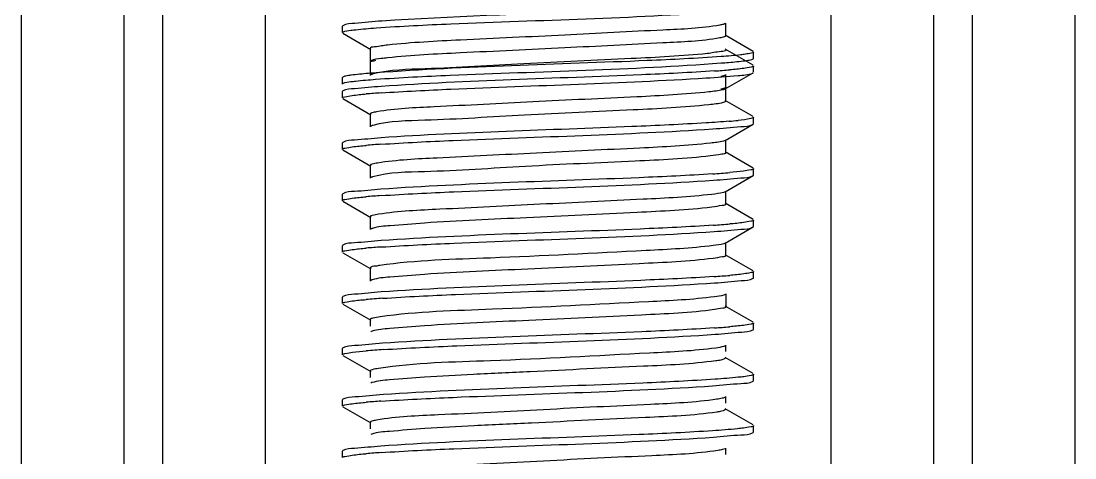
# Model space of a CAD drawing. Extents: x 27938 to 650306, y -92720 to 1524912.
# Drawn here: x 294381.2 to 294869.4, y 844497.3 to 844699.8 of the extents above; entities that cross this region are included whole.
import ezdxf

# ---------------------------------------------------------------- set-up
doc = ezdxf.new("R2010")
doc.units = 0
doc.header["$LTSCALE"] = 1000
doc.header["$MEASUREMENT"] = 0

msp = doc.modelspace()

# ---------------------------------------------------------------- linework, layer by layer
at = {"linetype": 'Continuous'}
for p, q in [((294381.22, 847691.77), (294381.22, 842950.74)), ((294428.85, 847691.77), (294428.85, 842950.74)), ((294446.71, 847691.77), (294446.71, 842950.74)), ((294494.33, 847691.77), (294494.33, 842950.74)), ((294756.27, 847691.77), (294756.27, 842950.74)), ((294803.9, 847691.77), (294803.9, 842950.74)), ((294821.76, 847691.77), (294821.76, 842950.74)), ((294869.39, 847691.77), (294869.39, 842950.74)), ((294530.28, 844697.63), (294530.05, 844697.37)), ((294530.05, 844694.4), (294530.05, 844697.37)), ((294530.05, 844694.4), (294530.05, 844697.37)), ((294707.67, 844692.91), (294707.67, 844698.86)), ((294530.28, 844694.14), (294543.2, 844686.65)), ((294720.33, 844685.73), (294707.41, 844693.21)), ((294542.94, 844686.96), (294542.94, 844681)), ((294720.33, 844679.27), (294707.41, 844686.75)), ((294720.33, 844682.23), (294720.56, 844682.49)), ((294720.56, 844682.49), (294720.56, 844685.47)), ((294720.56, 844682.49), (294720.56, 844685.47)), ((294542.94, 844680.5), (294542.94, 844674.55)), ((294720.56, 844676.03), (294720.56, 844679.01)), ((294720.56, 844676.03), (294720.56, 844679.01)), ((294530.28, 844673.82), (294530.05, 844673.56)), ((294530.05, 844670.58), (294530.05, 844673.56)), ((294530.05, 844670.58), (294530.05, 844673.56)), ((294707.41, 844668.29), (294720.33, 844675.77)), ((294707.67, 844669.1), (294707.67, 844675.05)), ((294720.17, 844675.69), (294720.33, 844675.77)), ((294707.41, 844668.29), (294707.33, 844668.25)), ((294707.67, 844662.64), (294707.67, 844668.59)), ((294530.28, 844667.37), (294530.05, 844667.1)), ((294530.05, 844664.13), (294530.05, 844667.1)), ((294530.05, 844664.13), (294530.05, 844667.1)), ((294530.28, 844663.87), (294543.2, 844656.38)), ((294707.67, 844662.64), (294707.33, 844662.3)), ((294720.33, 844655.46), (294707.41, 844662.94)), ((294542.94, 844656.69), (294542.94, 844650.73)), ((294720.56, 844652.22), (294720.56, 844655.2)), ((294720.56, 844652.22), (294720.56, 844655.2)), ((294707.41, 844644.48), (294720.33, 844651.96)), ((294720.33, 844651.96), (294720.56, 844652.22)), ((294530.28, 844643.55), (294530.05, 844643.29)), ((294530.05, 844640.32), (294530.05, 844643.29)), ((294530.05, 844640.32), (294530.05, 844643.29)), ((294707.67, 844638.83), (294707.67, 844644.78)), ((294530.28, 844640.05), (294543.2, 844632.57)), ((294720.33, 844631.65), (294707.41, 844639.13)), ((294542.94, 844632.87), (294542.94, 844626.92)), ((294720.33, 844628.15), (294720.56, 844628.41)), ((294720.56, 844628.41), (294720.56, 844631.39)), ((294720.56, 844628.41), (294720.56, 844631.39)), ((294707.41, 844620.67), (294720.33, 844628.15)), ((294530.28, 844619.74), (294530.05, 844619.48)), ((294530.05, 844616.5), (294530.05, 844619.48)), ((294530.05, 844616.5), (294530.05, 844619.48)), ((294707.67, 844615.01), (294707.67, 844620.97)), ((294530.28, 844616.24), (294543.2, 844608.76)), ((294720.33, 844607.83), (294707.41, 844615.32)), ((294542.94, 844609.06), (294542.94, 844603.11)), ((294707.41, 844596.85), (294720.33, 844604.34)), ((294720.33, 844604.34), (294720.56, 844604.6)), ((294720.56, 844604.6), (294720.56, 844607.57)), ((294720.56, 844604.6), (294720.56, 844607.57)), ((294530.28, 844595.93), (294530.05, 844595.67)), ((294530.05, 844592.69), (294530.05, 844595.67)), ((294530.05, 844592.69), (294530.05, 844595.67)), ((294707.67, 844591.2), (294707.67, 844597.15)), ((294530.28, 844592.43), (294543.2, 844584.95)), ((294720.33, 844584.02), (294707.41, 844591.5)), ((294542.94, 844585.25), (294542.94, 844579.29)), ((294720.33, 844580.52), (294720.56, 844580.78)), ((294720.56, 844580.78), (294720.56, 844583.76)), ((294720.56, 844580.78), (294720.56, 844583.76)), ((294530.28, 844572.11), (294530.05, 844571.85)), ((294530.05, 844568.88), (294530.05, 844571.85)), ((294530.05, 844568.88), (294530.05, 844571.85)), ((294707.66, 844573.3), (294707.66, 844567.35)), ((294530.28, 844568.62), (294543.2, 844561.13)), ((294720.33, 844560.21), (294707.41, 844567.69)), ((294542.94, 844561.44), (294542.94, 844558.44)), ((294543.33, 844555.85), (294543.2, 844555.78)), ((294543.79, 844556.02), (294543.33, 844555.85)), ((294720.33, 844556.71), (294720.56, 844556.97)), ((294720.56, 844556.97), (294720.56, 844559.95)), ((294720.56, 844556.97), (294720.56, 844559.95)), ((294530.28, 844548.3), (294530.05, 844548.04)), ((294530.05, 844545.06), (294530.05, 844548.04)), ((294530.05, 844545.06), (294530.05, 844548.04)), ((294707.67, 844546.56), (294707.67, 844549.53)), ((294530.28, 844544.8), (294543.2, 844537.32)), ((294720.33, 844536.39), (294707.41, 844543.88)), ((294542.94, 844537.62), (294542.94, 844534.65)), ((294720.56, 844533.16), (294720.56, 844536.13)), ((294720.56, 844533.16), (294720.56, 844536.13)), ((294543.31, 844532.03), (294543.2, 844531.97)), ((294543.72, 844532.19), (294543.31, 844532.03)), ((294720.33, 844532.9), (294720.56, 844533.16)), ((294530.28, 844524.49), (294530.05, 844524.23)), ((294530.05, 844521.25), (294530.05, 844524.23)), ((294530.05, 844521.25), (294530.05, 844524.23)), ((294530.28, 844520.99), (294543.2, 844513.51)), ((294707.67, 844522.75), (294707.67, 844525.72)), ((294720.33, 844512.58), (294707.41, 844520.06)), ((294542.94, 844513.81), (294542.94, 844510.83)), ((294720.56, 844509.34), (294720.56, 844512.32)), ((294720.56, 844509.34), (294720.56, 844512.32)), ((294543.67, 844508.36), (294543.2, 844508.16)), ((294720.33, 844509.08), (294720.56, 844509.34)), ((294707.67, 844498.94), (294707.67, 844501.9)), ((294530.28, 844500.68), (294530.05, 844500.41)), ((294530.05, 844497.44), (294530.05, 844500.41)), ((294530.05, 844497.44), (294530.05, 844500.41))]:
    msp.add_line(p, q, dxfattribs=at)
for centre, radius, start, end in [((294675.07, 845086.98), 411.26, 273.8184, 274.8056), ((294575.26, 844259.74), 407.66, 93.8401, 94.808), ((294692.14, 844859.34), 206.72, 274.7435, 275.8811), ((294575.24, 844236.09), 407.5, 93.846, 94.8037), ((294673.93, 845053.62), 425.57, 273.7257, 274.8047), ((294575.37, 844210.61), 409.18, 93.8348, 94.8035), ((294674.37, 845024.27), 420.01, 273.7603, 274.8059), ((294575.44, 844185.91), 410.06, 93.8289, 94.8034), ((294674.76, 844995.53), 415.07, 273.7925, 274.8061), ((294576.15, 844153.31), 418.88, 93.7677, 94.8057), ((294674.68, 844967.9), 411.26, 273.8662, 274.8539), ((294576.7, 844122.52), 425.88, 93.7244, 94.8042), ((294575.24, 844117.09), 407.44, 93.8464, 94.8037), ((294575.37, 844091.59), 409.13, 93.8351, 94.8035)]:
    msp.add_arc(centre, radius, start, end, dxfattribs=at)
for points, knots in [([(294545.65, 844696.6), (294557.18, 844697.43), (294610.48, 844700.03), (294663.87, 844701.07), (294705.55, 844704.15)], [0, 0, 0, 0, 0.21664, 1, 1, 1, 1]), ([(294678.75, 844705.58), (294667.6, 844705.05), (294624.13, 844703.17), (294580.62, 844701.94), (294548.35, 844699.76)], [0, 0, 0, 0, 0.256445, 1, 1, 1, 1]), ([(294548.35, 844699.76), (294544.16, 844699.48), (294538.3, 844698.67), (294531.91, 844698.57), (294530.28, 844697.63)], [0, 0, 0, 0, 0.690599, 1, 1, 1, 1]), ([(294704.92, 844697.88), (294696.23, 844696.32), (294672.13, 844695.38), (294632.12, 844693.13), (294589.59, 844691.23), (294562.23, 844689.84), (294551.03, 844688.65)], [0, 0, 0, 0, 0.17175, 0.467319, 0.780864, 1, 1, 1, 1]), ([(294707.4, 844698.56), (294707.12, 844698.4), (294706.28, 844698.15), (294705.44, 844697.97), (294704.92, 844697.88)], [0, 0, 0, 0, 0.378304, 1, 1, 1, 1]), ([(294530.05, 844694.4), (294530.05, 844694.52), (294531.48, 844695.41), (294532.78, 844695.32), (294534.05, 844695.5)], [0, 0, 0, 0, 0.088697, 1, 1, 1, 1]), ([(294534.05, 844695.5), (294534.79, 844695.6), (294538.64, 844696.07), (294542.52, 844696.37), (294545.65, 844696.6)], [0, 0, 0, 0, 0.191577, 1, 1, 1, 1]), ([(294704.92, 844691.93), (294696.23, 844690.37), (294672.13, 844689.42), (294632.12, 844687.17), (294589.59, 844685.28), (294562.23, 844683.89), (294551.03, 844682.7)], [0, 0, 0, 0, 0.17175, 0.467319, 0.780864, 1, 1, 1, 1]), ([(294707.66, 844692.91), (294707.66, 844692.63), (294706.39, 844692.23), (294705.61, 844692.05), (294704.92, 844691.93)], [0, 0, 0, 0, 0.286254, 1, 1, 1, 1]), ([(294551.03, 844688.65), (294549.01, 844688.43), (294547.09, 844687.84), (294542.94, 844687.69), (294542.94, 844686.96)], [0, 0, 0, 0, 0.733425, 1, 1, 1, 1]), ([(294551.03, 844682.7), (294550.05, 844682.59), (294547.45, 844682.21), (294544.64, 844682.14), (294543.2, 844681.3)], [0, 0, 0, 0, 0.373138, 1, 1, 1, 1]), ([(294699.16, 844684.71), (294687.44, 844683.5), (294659.05, 844682.05), (294615.41, 844680.27), (294575.72, 844677.58), (294552.17, 844677.22), (294544.34, 844675.24)], [0, 0, 0, 0, 0.227857, 0.549507, 0.843778, 1, 1, 1, 1]), ([(294705.55, 844683.31), (294694.15, 844682.47), (294640.84, 844679.87), (294587.46, 844678.79), (294545.65, 844675.76)], [0, 0, 0, 0, 0.214363, 1, 1, 1, 1]), ([(294707.66, 844686.45), (294707.67, 844685.68), (294703.3, 844685.57), (294701.29, 844684.94), (294699.16, 844684.71)], [0, 0, 0, 0, 0.266085, 1, 1, 1, 1]), ([(294716.73, 844684.39), (294716.02, 844684.29), (294712.31, 844683.83), (294708.57, 844683.53), (294705.55, 844683.31)], [0, 0, 0, 0, 0.191294, 1, 1, 1, 1]), ([(294716.71, 844681.41), (294717.5, 844681.52), (294718.71, 844681.73), (294719.95, 844682.01), (294720.33, 844682.23)], [0, 0, 0, 0, 0.642865, 1, 1, 1, 1]), ([(294720.56, 844685.47), (294720.56, 844685.1), (294718.68, 844684.78), (294717.69, 844684.53), (294716.73, 844684.39)], [0, 0, 0, 0, 0.274675, 1, 1, 1, 1]), ([(294545.45, 844681.44), (294544.82, 844681.32), (294544.1, 844681.15), (294542.95, 844680.76), (294542.94, 844680.5)], [0, 0, 0, 0, 0.711183, 1, 1, 1, 1]), ([(294545.45, 844672.77), (294556.95, 844673.61), (294610.3, 844676.21), (294663.73, 844677.25), (294705.49, 844680.33)], [0, 0, 0, 0, 0.216028, 1, 1, 1, 1]), ([(294705.49, 844680.33), (294706.64, 844680.41), (294710.39, 844680.71), (294714.14, 844681.05), (294716.71, 844681.41)], [0, 0, 0, 0, 0.307523, 1, 1, 1, 1]), ([(294720.56, 844679.01), (294720.56, 844678.58), (294718.28, 844678.29), (294717.13, 844677.98), (294715.98, 844677.83)], [0, 0, 0, 0, 0.271575, 1, 1, 1, 1]), ([(294534.05, 844674.66), (294533.23, 844674.55), (294531.97, 844674.33), (294530.68, 844674.05), (294530.28, 844673.82)], [0, 0, 0, 0, 0.644494, 1, 1, 1, 1]), ([(294534, 844671.68), (294534.73, 844671.78), (294538.53, 844672.24), (294542.36, 844672.54), (294545.45, 844672.77)], [0, 0, 0, 0, 0.191564, 1, 1, 1, 1]), ([(294545.65, 844675.76), (294544.46, 844675.67), (294540.59, 844675.37), (294536.71, 844675.03), (294534.05, 844674.66)], [0, 0, 0, 0, 0.307193, 1, 1, 1, 1]), ([(294544.34, 844675.24), (294544.11, 844675.19), (294543.72, 844675.08), (294543.35, 844674.93), (294543.21, 844674.85)], [0, 0, 0, 0, 0.587412, 1, 1, 1, 1]), ([(294547.96, 844666.49), (294558.75, 844667.23), (294608.94, 844669.65), (294659.17, 844670.96), (294698.53, 844673.4)], [0, 0, 0, 0, 0.215245, 1, 1, 1, 1]), ([(294702.46, 844676.64), (294691.17, 844675.87), (294639.71, 844673.39), (294588.18, 844672.2), (294548.06, 844669.47)], [0, 0, 0, 0, 0.219473, 1, 1, 1, 1]), ([(294698.53, 844673.4), (294703.47, 844673.71), (294710.57, 844674.52), (294718.05, 844674.76), (294720.17, 844675.69)], [0, 0, 0, 0, 0.681451, 1, 1, 1, 1]), ([(294707.4, 844674.75), (294707.16, 844674.61), (294706.46, 844674.39), (294705.76, 844674.23), (294705.33, 844674.14)], [0, 0, 0, 0, 0.385895, 1, 1, 1, 1]), ([(294530.05, 844670.58), (294530.05, 844670.71), (294531.46, 844671.59), (294532.75, 844671.5), (294534, 844671.68)], [0, 0, 0, 0, 0.088945, 1, 1, 1, 1]), ([(294548.06, 844669.47), (294543.95, 844669.19), (294538.18, 844668.39), (294531.89, 844668.29), (294530.28, 844667.37)], [0, 0, 0, 0, 0.690338, 1, 1, 1, 1]), ([(294707.33, 844668.25), (294707.03, 844668.1), (294704.58, 844667.41), (294702.06, 844667.17), (294699.88, 844666.93)], [0, 0, 0, 0, 0.133347, 1, 1, 1, 1]), ([(294707.66, 844669.1), (294707.66, 844668.85), (294706.6, 844668.46), (294705.92, 844668.31), (294705.33, 844668.19)], [0, 0, 0, 0, 0.290879, 1, 1, 1, 1]), ([(294530.05, 844664.13), (294530.05, 844664.55), (294532.28, 844664.84), (294533.41, 844665.15), (294534.53, 844665.29)], [0, 0, 0, 0, 0.271891, 1, 1, 1, 1]), ([(294699.88, 844666.93), (294688.78, 844665.73), (294661.56, 844664.35), (294619.1, 844662.44), (294578.94, 844660.22), (294554.69, 844659.23), (294545.87, 844657.7)], [0, 0, 0, 0, 0.216982, 0.529712, 0.826099, 1, 1, 1, 1]), ([(294545.87, 844657.7), (294545.13, 844657.57), (294544.32, 844657.38), (294542.95, 844656.98), (294542.94, 844656.69)], [0, 0, 0, 0, 0.715447, 1, 1, 1, 1]), ([(294699.88, 844660.98), (294688.22, 844659.71), (294659.71, 844658.28), (294615.76, 844656.5), (294575.76, 844653.68), (294551.98, 844653.47), (294544.18, 844651.39)], [0, 0, 0, 0, 0.225438, 0.548607, 0.844824, 1, 1, 1, 1]), ([(294707.33, 844662.3), (294707.03, 844662.14), (294704.58, 844661.46), (294702.06, 844661.21), (294699.88, 844660.98)], [0, 0, 0, 0, 0.133347, 1, 1, 1, 1]), ([(294720.17, 844654.86), (294719.87, 844654.73), (294717.62, 844654.14), (294715.31, 844653.92), (294713.32, 844653.71)], [0, 0, 0, 0, 0.138302, 1, 1, 1, 1]), ([(294720.56, 844655.2), (294720.56, 844655.13), (294720.43, 844654.97), (294720.27, 844654.9), (294720.17, 844654.86)], [0, 0, 0, 0, 0.368034, 1, 1, 1, 1]), ([(294544.18, 844651.39), (294543.99, 844651.34), (294543.65, 844651.24), (294543.33, 844651.11), (294543.21, 844651.03)], [0, 0, 0, 0, 0.580842, 1, 1, 1, 1]), ([(294547.91, 844642.67), (294559.06, 844643.43), (294610.28, 844645.91), (294661.57, 844647.13), (294701.59, 844649.79)], [0, 0, 0, 0, 0.217913, 1, 1, 1, 1]), ([(294698.53, 844652.57), (294687.1, 844651.86), (294636.91, 844649.49), (294586.66, 844648.29), (294547.96, 844645.65)], [0, 0, 0, 0, 0.227972, 1, 1, 1, 1]), ([(294701.59, 844649.79), (294705.93, 844650.08), (294712.01, 844650.92), (294718.64, 844650.99), (294720.33, 844651.96)], [0, 0, 0, 0, 0.691294, 1, 1, 1, 1]), ([(294547.96, 844645.65), (294543.87, 844645.37), (294538.13, 844644.58), (294531.88, 844644.47), (294530.28, 844643.55)], [0, 0, 0, 0, 0.69026, 1, 1, 1, 1]), ([(294700.57, 844643.19), (294689.72, 844641.97), (294662.81, 844640.61), (294620.56, 844638.67), (294580.06, 844636.5), (294555.43, 844635.44), (294546.33, 844633.96)], [0, 0, 0, 0, 0.211892, 0.522694, 0.821014, 1, 1, 1, 1]), ([(294707.41, 844644.48), (294707.14, 844644.33), (294704.89, 844643.65), (294702.58, 844643.42), (294700.57, 844643.19)], [0, 0, 0, 0, 0.130217, 1, 1, 1, 1]), ([(294530.05, 844640.32), (294530.05, 844640.75), (294532.32, 844641.03), (294533.47, 844641.34), (294534.62, 844641.49)], [0, 0, 0, 0, 0.271632, 1, 1, 1, 1]), ([(294707.67, 844638.83), (294707.67, 844638.17), (294704.06, 844637.95), (294702.34, 844637.44), (294700.57, 844637.24)], [0, 0, 0, 0, 0.26802, 1, 1, 1, 1]), ([(294546.33, 844633.96), (294545.48, 844633.83), (294544.56, 844633.61), (294542.95, 844633.21), (294542.94, 844632.87)], [0, 0, 0, 0, 0.718986, 1, 1, 1, 1]), ([(294700.57, 844637.24), (294688.99, 844635.93), (294660.4, 844634.51), (294616.17, 844632.73), (294575.85, 844629.79), (294551.82, 844629.73), (294544.05, 844627.54)], [0, 0, 0, 0, 0.222801, 0.547327, 0.845545, 1, 1, 1, 1]), ([(294701.59, 844628.95), (294690.25, 844628.2), (294639.02, 844625.75), (294587.73, 844624.56), (294547.91, 844621.84)], [0, 0, 0, 0, 0.221636, 1, 1, 1, 1]), ([(294720.56, 844631.39), (294720.56, 844630.94), (294718.19, 844630.66), (294717, 844630.34), (294715.81, 844630.18)], [0, 0, 0, 0, 0.270977, 1, 1, 1, 1]), ([(294544.05, 844627.54), (294543.88, 844627.5), (294543.6, 844627.41), (294543.32, 844627.29), (294543.21, 844627.22)], [0, 0, 0, 0, 0.574878, 1, 1, 1, 1]), ([(294548.01, 844618.87), (294559.2, 844619.63), (294610.51, 844622.1), (294661.87, 844623.32), (294701.92, 844626)], [0, 0, 0, 0, 0.218477, 1, 1, 1, 1]), ([(294701.92, 844626), (294706.18, 844626.28), (294712.15, 844627.11), (294718.67, 844627.2), (294720.33, 844628.15)], [0, 0, 0, 0, 0.690984, 1, 1, 1, 1]), ([(294547.91, 844621.84), (294543.83, 844621.56), (294538.11, 844620.77), (294531.87, 844620.65), (294530.28, 844619.74)], [0, 0, 0, 0, 0.690175, 1, 1, 1, 1]), ([(294701.22, 844619.46), (294690.63, 844618.2), (294664.05, 844616.88), (294622.02, 844614.9), (294581.21, 844612.78), (294556.2, 844611.65), (294546.81, 844610.23)], [0, 0, 0, 0, 0.206815, 0.515694, 0.81594, 1, 1, 1, 1]), ([(294707.41, 844620.67), (294707.16, 844620.53), (294705.13, 844619.89), (294703.04, 844619.67), (294701.22, 844619.46)], [0, 0, 0, 0, 0.13294, 1, 1, 1, 1]), ([(294530.05, 844616.5), (294530.05, 844616.94), (294532.34, 844617.22), (294533.49, 844617.53), (294534.64, 844617.68)], [0, 0, 0, 0, 0.271543, 1, 1, 1, 1]), ([(294707.67, 844615.01), (294707.67, 844614.42), (294704.41, 844614.15), (294702.84, 844613.7), (294701.22, 844613.51)], [0, 0, 0, 0, 0.269268, 1, 1, 1, 1]), ([(294546.81, 844610.23), (294545.84, 844610.08), (294544.81, 844609.83), (294542.95, 844609.44), (294542.94, 844609.06)], [0, 0, 0, 0, 0.721952, 1, 1, 1, 1]), ([(294701.22, 844613.51), (294689.75, 844612.14), (294661.07, 844610.82), (294616.72, 844608.57), (294578.49, 844607.06), (294554.77, 844605.11), (294546.62, 844604.49), (294543.95, 844603.7)], [0, 0, 0, 0, 0.21995, 0.54567, 0.845919, 0.946858, 1, 1, 1, 1]), ([(294701.92, 844605.16), (294690.6, 844604.4), (294639.3, 844601.94), (294587.94, 844600.75), (294548.01, 844598.03)], [0, 0, 0, 0, 0.220782, 1, 1, 1, 1]), ([(294702.22, 844602.2), (294706.41, 844602.49), (294712.29, 844603.3), (294718.7, 844603.4), (294720.33, 844604.34)], [0, 0, 0, 0, 0.690688, 1, 1, 1, 1]), ([(294720.56, 844607.57), (294720.56, 844607.13), (294718.23, 844606.85), (294717.06, 844606.53), (294715.89, 844606.38)], [0, 0, 0, 0, 0.271239, 1, 1, 1, 1]), ([(294543.95, 844603.7), (294543.8, 844603.66), (294543.55, 844603.57), (294543.3, 844603.47), (294543.21, 844603.41)], [0, 0, 0, 0, 0.569475, 1, 1, 1, 1]), ([(294548.06, 844595.06), (294559.3, 844595.82), (294610.68, 844598.3), (294662.13, 844599.5), (294702.22, 844602.2)], [0, 0, 0, 0, 0.2189, 1, 1, 1, 1]), ([(294548.01, 844598.03), (294543.9, 844597.75), (294538.15, 844596.96), (294531.88, 844596.85), (294530.28, 844595.93)], [0, 0, 0, 0, 0.69028, 1, 1, 1, 1]), ([(294701.85, 844595.72), (294691.52, 844594.43), (294657.06, 844592.79), (294605.61, 844589.88), (294564.3, 844588.92), (294547.33, 844586.49)], [0, 0, 0, 0, 0.201754, 0.667715, 1, 1, 1, 1]), ([(294707.41, 844596.85), (294707.18, 844596.72), (294705.36, 844596.13), (294703.47, 844595.92), (294701.85, 844595.72)], [0, 0, 0, 0, 0.135878, 1, 1, 1, 1]), ([(294530.05, 844592.69), (294530.05, 844593.12), (294532.34, 844593.41), (294533.5, 844593.72), (294534.66, 844593.87)], [0, 0, 0, 0, 0.271496, 1, 1, 1, 1]), ([(294701.85, 844589.77), (294690.49, 844588.35), (294661.77, 844587.06), (294617.22, 844584.77), (294578.61, 844583.28), (294554.7, 844581.28), (294546.51, 844580.68), (294543.86, 844579.86)], [0, 0, 0, 0, 0.216944, 0.543769, 0.846123, 0.94739, 1, 1, 1, 1]), ([(294707.67, 844591.2), (294707.67, 844590.66), (294704.75, 844590.35), (294703.31, 844589.95), (294701.85, 844589.77)], [0, 0, 0, 0, 0.270735, 1, 1, 1, 1]), ([(294547.33, 844586.49), (294546.69, 844586.4), (294545.46, 844586.05), (294542.95, 844586.13), (294542.94, 844585.25)], [0, 0, 0, 0, 0.421934, 1, 1, 1, 1]), ([(294543.86, 844579.86), (294543.73, 844579.82), (294543.51, 844579.74), (294543.29, 844579.65), (294543.21, 844579.6)], [0, 0, 0, 0, 0.564588, 1, 1, 1, 1]), ([(294702.22, 844581.37), (294690.93, 844580.61), (294639.54, 844578.14), (294588.09, 844576.94), (294548.06, 844574.22)], [0, 0, 0, 0, 0.220034, 1, 1, 1, 1]), ([(294702.41, 844578.41), (294706.56, 844578.68), (294712.4, 844579.42), (294718.69, 844579.65), (294720.33, 844580.55)], [0, 0, 0, 0, 0.69021, 1, 1, 1, 1]), ([(294720.56, 844583.76), (294720.56, 844583.33), (294718.26, 844583.04), (294717.1, 844582.73), (294715.95, 844582.58)], [0, 0, 0, 0, 0.271443, 1, 1, 1, 1]), ([(294548.62, 844571.28), (294559.91, 844572.04), (294611.17, 844574.5), (294662.5, 844575.73), (294702.41, 844578.41)], [0, 0, 0, 0, 0.220426, 1, 1, 1, 1]), ([(294530.05, 844568.88), (294530.05, 844569.32), (294532.37, 844569.6), (294533.54, 844569.92), (294534.71, 844570.07)], [0, 0, 0, 0, 0.27127, 1, 1, 1, 1]), ([(294548.06, 844574.22), (294543.95, 844573.94), (294538.17, 844573.14), (294531.89, 844573.04), (294530.28, 844572.11)], [0, 0, 0, 0, 0.690334, 1, 1, 1, 1]), ([(294702.45, 844571.99), (294692.32, 844570.65), (294657.98, 844569.05), (294606.42, 844566.11), (294564.8, 844565.11), (294547.56, 844562.71)], [0, 0, 0, 0, 0.197543, 0.663489, 1, 1, 1, 1]), ([(294707.4, 844573.04), (294707.2, 844572.92), (294705.58, 844572.37), (294703.89, 844572.18), (294702.45, 844571.99)], [0, 0, 0, 0, 0.139149, 1, 1, 1, 1]), ([(294702.45, 844566.03), (294691.21, 844564.55), (294662.48, 844563.31), (294617.74, 844560.96), (294578.77, 844559.5), (294554.66, 844557.45), (294546.42, 844556.87), (294543.79, 844556.02)], [0, 0, 0, 0, 0.213782, 0.541615, 0.846127, 0.947805, 1, 1, 1, 1]), ([(294707.66, 844567.35), (294707.55, 844566.85), (294705.16, 844566.59), (294703.73, 844566.2), (294702.45, 844566.03)], [0, 0, 0, 0, 0.283505, 1, 1, 1, 1]), ([(294547.56, 844562.71), (294546.4, 844562.55), (294545.22, 844562.24), (294542.94, 844561.88), (294542.94, 844561.44)], [0, 0, 0, 0, 0.725422, 1, 1, 1, 1]), ([(294702.41, 844557.57), (294691.2, 844556.8), (294639.94, 844554.36), (294588.61, 844553.13), (294548.62, 844550.45)], [0, 0, 0, 0, 0.218989, 1, 1, 1, 1]), ([(294702.7, 844554.61), (294706.78, 844554.89), (294712.5, 844555.68), (294718.74, 844555.8), (294720.33, 844556.71)], [0, 0, 0, 0, 0.690165, 1, 1, 1, 1]), ([(294720.56, 844559.95), (294720.56, 844559.5), (294718.22, 844559.17), (294717.01, 844558.89), (294715.83, 844558.75)], [0, 0, 0, 0, 0.273218, 1, 1, 1, 1]), ([(294548.62, 844550.45), (294544.37, 844550.16), (294538.42, 844549.34), (294531.93, 844549.25), (294530.28, 844548.3)], [0, 0, 0, 0, 0.690918, 1, 1, 1, 1]), ([(294549.03, 844547.5), (294560.38, 844548.25), (294611.6, 844550.7), (294662.88, 844551.89), (294702.7, 844554.61)], [0, 0, 0, 0, 0.22166, 1, 1, 1, 1]), ([(294530.05, 844545.06), (294530.05, 844545.51), (294532.43, 844545.79), (294533.62, 844546.11), (294534.81, 844546.27)], [0, 0, 0, 0, 0.270941, 1, 1, 1, 1]), ([(294703.01, 844548.25), (294692.86, 844546.84), (294658.01, 844545.29), (294606.02, 844542.15), (294563.91, 844541.41), (294546.75, 844538.78)], [0, 0, 0, 0, 0.196293, 0.667285, 1, 1, 1, 1]), ([(294707.4, 844549.23), (294707.22, 844549.12), (294705.79, 844548.61), (294704.29, 844548.43), (294703.01, 844548.25)], [0, 0, 0, 0, 0.142507, 1, 1, 1, 1]), ([(294703.01, 844542.3), (294691.92, 844540.75), (294663.19, 844539.54), (294625.77, 844537.65), (294592, 844536.05), (294570.22, 844534.99), (294554.64, 844533.61), (294546.34, 844533.07), (294543.72, 844532.19)], [0, 0, 0, 0, 0.210475, 0.53923, 0.704492, 0.84595, 0.948117, 1, 1, 1, 1]), ([(294707.4, 844543.88), (294708.07, 844543.49), (294704.78, 844542.4), (294703.82, 844542.41), (294703.01, 844542.3)], [0, 0, 0, 0, 0.48462, 1, 1, 1, 1]), ([(294546.75, 844538.78), (294545.79, 844538.63), (294544.78, 844538.38), (294542.94, 844538), (294542.94, 844537.62)], [0, 0, 0, 0, 0.721664, 1, 1, 1, 1]), ([(294720.56, 844536.13), (294720.56, 844535.7), (294718.29, 844535.42), (294717.14, 844535.11), (294715.99, 844534.96)], [0, 0, 0, 0, 0.271633, 1, 1, 1, 1]), ([(294547.9, 844523.61), (294559.05, 844524.37), (294610.28, 844526.84), (294661.56, 844528.07), (294701.58, 844530.72)], [0, 0, 0, 0, 0.217894, 1, 1, 1, 1]), ([(294702.7, 844533.78), (294691.55, 844533.01), (294640.33, 844530.54), (294589.05, 844529.32), (294549.03, 844526.66)], [0, 0, 0, 0, 0.21791, 1, 1, 1, 1]), ([(294701.58, 844530.72), (294705.92, 844531.01), (294712, 844531.85), (294718.64, 844531.93), (294720.33, 844532.9)], [0, 0, 0, 0, 0.691292, 1, 1, 1, 1]), ([(294715.99, 844534.96), (294715.15, 844534.85), (294710.73, 844534.35), (294706.29, 844534.02), (294702.7, 844533.78)], [0, 0, 0, 0, 0.191746, 1, 1, 1, 1]), ([(294549.03, 844526.66), (294544.69, 844526.37), (294538.61, 844525.53), (294531.97, 844525.46), (294530.28, 844524.49)], [0, 0, 0, 0, 0.691306, 1, 1, 1, 1]), ([(294530.05, 844521.25), (294530.05, 844521.68), (294532.32, 844521.97), (294533.47, 844522.28), (294534.61, 844522.43)], [0, 0, 0, 0, 0.271635, 1, 1, 1, 1]), ([(294703.54, 844524.51), (294693.35, 844523.01), (294666.48, 844521.84), (294623.45, 844519.72), (294581.19, 844517.43), (294555.27, 844516.47), (294545.84, 844514.82)], [0, 0, 0, 0, 0.195608, 0.509578, 0.818222, 1, 1, 1, 1]), ([(294707.4, 844525.41), (294706.99, 844525.18), (294705.67, 844524.87), (294704.38, 844524.64), (294703.54, 844524.51)], [0, 0, 0, 0, 0.360492, 1, 1, 1, 1]), ([(294703.54, 844518.56), (294692.6, 844516.95), (294663.89, 844515.79), (294626.41, 844513.86), (294592.35, 844512.25), (294570.35, 844511.19), (294554.64, 844509.78), (294546.28, 844509.26), (294543.67, 844508.36)], [0, 0, 0, 0, 0.207037, 0.536641, 0.703085, 0.845616, 0.94834, 1, 1, 1, 1]), ([(294707.41, 844520.06), (294707.99, 844519.72), (294705.14, 844518.64), (294704.27, 844518.67), (294703.54, 844518.56)], [0, 0, 0, 0, 0.481431, 1, 1, 1, 1]), ([(294545.84, 844514.82), (294545.11, 844514.69), (294544.3, 844514.5), (294542.94, 844514.11), (294542.94, 844513.81)], [0, 0, 0, 0, 0.715451, 1, 1, 1, 1]), ([(294720.56, 844512.32), (294720.56, 844511.88), (294718.19, 844511.6), (294717, 844511.27), (294715.81, 844511.12)], [0, 0, 0, 0, 0.270968, 1, 1, 1, 1]), ([(294701.58, 844509.89), (294690.24, 844509.13), (294639.01, 844506.68), (294587.72, 844505.49), (294547.9, 844502.77)], [0, 0, 0, 0, 0.221664, 1, 1, 1, 1]), ([(294548, 844499.8), (294559.2, 844500.57), (294610.5, 844503.04), (294661.86, 844504.25), (294701.91, 844506.93)], [0, 0, 0, 0, 0.218459, 1, 1, 1, 1]), ([(294715.81, 844511.12), (294714.91, 844511), (294710.17, 844510.48), (294705.42, 844510.14), (294701.58, 844509.89)], [0, 0, 0, 0, 0.191058, 1, 1, 1, 1]), ([(294701.91, 844506.93), (294706.17, 844507.22), (294712.15, 844508.05), (294718.67, 844508.13), (294720.33, 844509.08)], [0, 0, 0, 0, 0.690982, 1, 1, 1, 1]), ([(294547.9, 844502.77), (294543.83, 844502.49), (294538.11, 844501.7), (294531.87, 844501.59), (294530.28, 844500.68)], [0, 0, 0, 0, 0.690172, 1, 1, 1, 1]), ([(294707.4, 844501.6), (294707.04, 844501.39), (294705.9, 844501.1), (294704.77, 844500.89), (294704.05, 844500.78)], [0, 0, 0, 0, 0.365978, 1, 1, 1, 1]), ([(294530.05, 844497.44), (294530.05, 844497.87), (294532.34, 844498.16), (294533.49, 844498.47), (294534.64, 844498.62)], [0, 0, 0, 0, 0.271546, 1, 1, 1, 1]), ([(294704.05, 844500.78), (294693.93, 844499.19), (294666.87, 844498.08), (294623.48, 844495.92), (294580.87, 844493.54), (294554.78, 844492.69), (294545.44, 844490.93)], [0, 0, 0, 0, 0.193342, 0.50965, 0.820575, 1, 1, 1, 1])]:
    msp.add_open_spline(points, degree=3, knots=knots, dxfattribs=at)
for points in [[(294715.98, 844677.83), (294713.84, 844677.55), (294711.68, 844677.35), (294709.52, 844677.17)], [(294534.53, 844665.29), (294536.71, 844665.58), (294538.9, 844665.78), (294541.09, 844665.97)], [(294709.23, 844653.33), (294705.67, 844653.03), (294702.1, 844652.79), (294698.53, 844652.57)], [(294534.62, 844641.49), (294536.77, 844641.77), (294538.95, 844641.98), (294541.12, 844642.16)], [(294715.81, 844630.18), (294713.74, 844629.92), (294711.66, 844629.73), (294709.58, 844629.55)], [(294534.64, 844617.68), (294536.79, 844617.96), (294538.95, 844618.16), (294541.11, 844618.35)], [(294715.89, 844606.38), (294713.79, 844606.11), (294711.67, 844605.91), (294709.56, 844605.73)], [(294534.66, 844593.87), (294536.8, 844594.15), (294538.95, 844594.35), (294541.11, 844594.53)], [(294715.95, 844582.58), (294713.82, 844582.3), (294711.68, 844582.1), (294709.54, 844581.92)], [(294534.71, 844570.07), (294536.82, 844570.34), (294538.94, 844570.54), (294541.05, 844570.72)], [(294715.83, 844558.75), (294713.72, 844558.49), (294711.6, 844558.29), (294709.48, 844558.11)], [(294534.81, 844546.27), (294536.88, 844546.53), (294538.95, 844546.72), (294541.03, 844546.9)], [(294534.61, 844522.43), (294536.77, 844522.71), (294538.95, 844522.91), (294541.12, 844523.1)], [(294534.64, 844498.62), (294536.79, 844498.9), (294538.95, 844499.1), (294541.11, 844499.28)]]:
    msp.add_open_spline(points, degree=3, dxfattribs=at)

doc.saveas('drawing.dxf')
